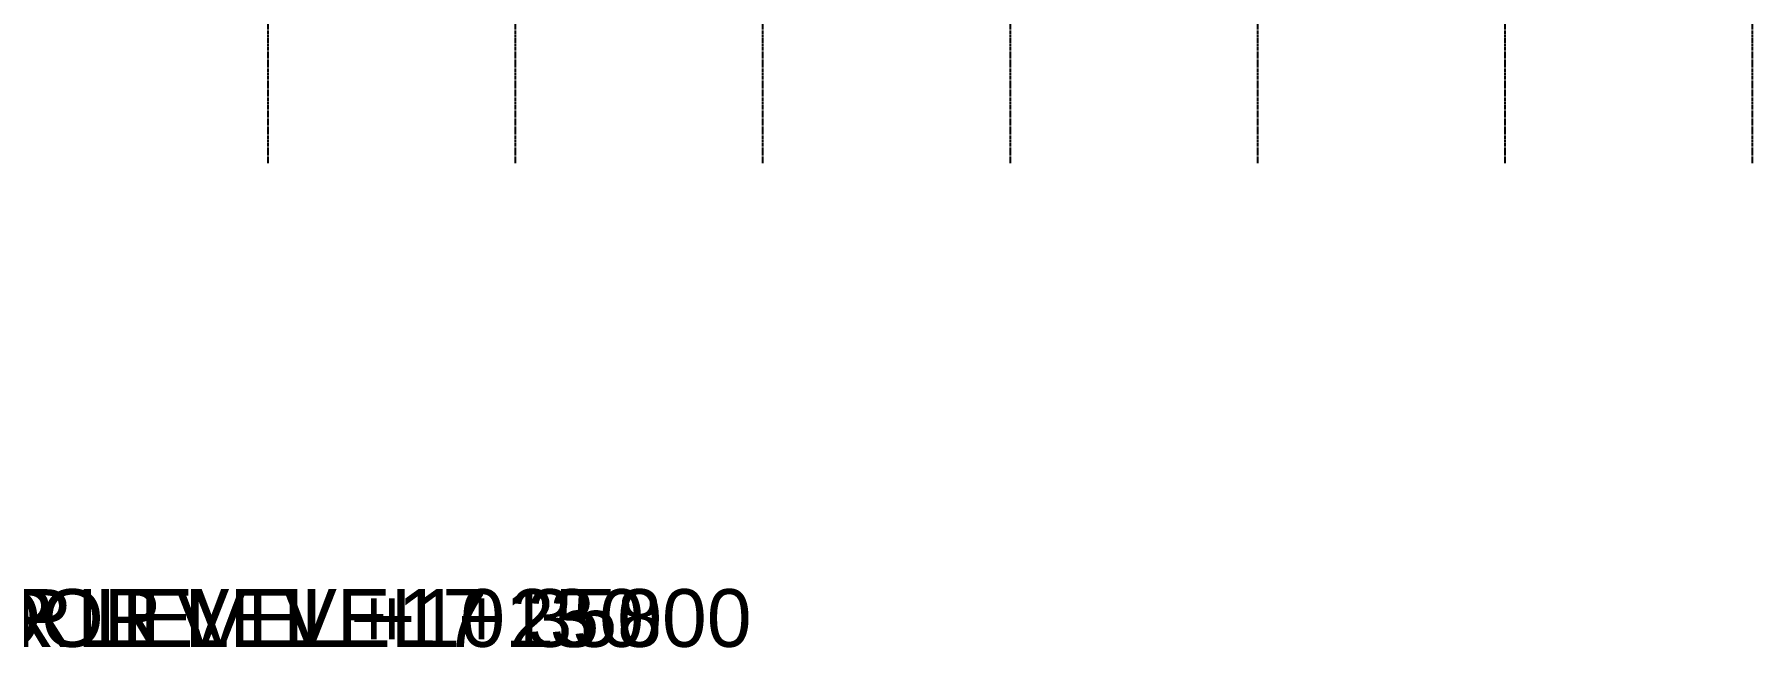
# Model space of a CAD drawing. Header units: millimetres. Extents: x -49883 to 71908, y -18440 to 67826.
# Drawn here: x -14368 to 6467, y -17649 to -10210 of the extents above; entities that cross this region are included whole.
import ezdxf

# ---------------------------------------------------------------- set-up
doc = ezdxf.new("R2010")
doc.units = ezdxf.units.MM
doc.linetypes.add('PCENTRE', pattern=[50.8, 31.75, -6.35, 6.35, -6.35])
doc.linetypes.add('PCENTRE2', pattern=[28.575, 19.05, -3.175, 3.175, -3.175])
for name, color, linetype in [('Boundaries_and_building_grids', 140, 'PCENTRE2'), ('Fifth Floor - Text and Leaders', 7, 'Continuous'), ('Fourth Floor - Text and Leaders', 1, 'Continuous'), ('Third Floor - Text and Leaders', 1, 'Continuous')]:
    doc.layers.add(name, color=color, linetype=linetype)
doc.styles.add('Arial1', font='arial.ttf')

msp = doc.modelspace()

# ---------------------------------------------------------------- linework, layer by layer
at = {"layer": 'Boundaries_and_building_grids', "color": 140, "linetype": 'PCENTRE', "lineweight": -3}
for p, q in [((-11533, -11774), (-11533, 60102)), ((-8533, -11774), (-8533, 60107)), ((-5533, -11774), (-5533, 60112)), ((-2533, -11774), (-2533, 60118)), ((467, -11774), (467, 60123)), ((3467, -11774), (3467, 60129)), ((6467, -11774), (6467, 60134))]:
    msp.add_line(p, q, dxfattribs=at)

# ---------------------------------------------------------------- texts
at = {"layer": 'Fifth Floor - Text and Leaders', "color": 2, "insert": (-20533, -16940, 17250), "char_height": 700, "attachment_point": 1, "style": 'Arial1'}
msp.add_mtext('FIFTH FLOOR LEVEL +17 250', dxfattribs=at)
at = {"layer": 'Fourth Floor - Text and Leaders', "color": 2, "linetype": 'Continuous', "lineweight": -3, "insert": (-20533, -16940, 13800), "char_height": 700, "attachment_point": 1, "style": 'Arial1'}
msp.add_mtext('FOURTH FLOOR LEVEL +13 800', dxfattribs=at)
at = {"layer": 'Third Floor - Text and Leaders', "color": 2, "linetype": 'Continuous', "lineweight": -3, "insert": (-20533, -16940, 10350), "char_height": 700, "attachment_point": 1, "style": 'Arial1'}
msp.add_mtext('THIRD FLOOR LEVEL +10 350', dxfattribs=at)

doc.saveas('drawing.dxf')
